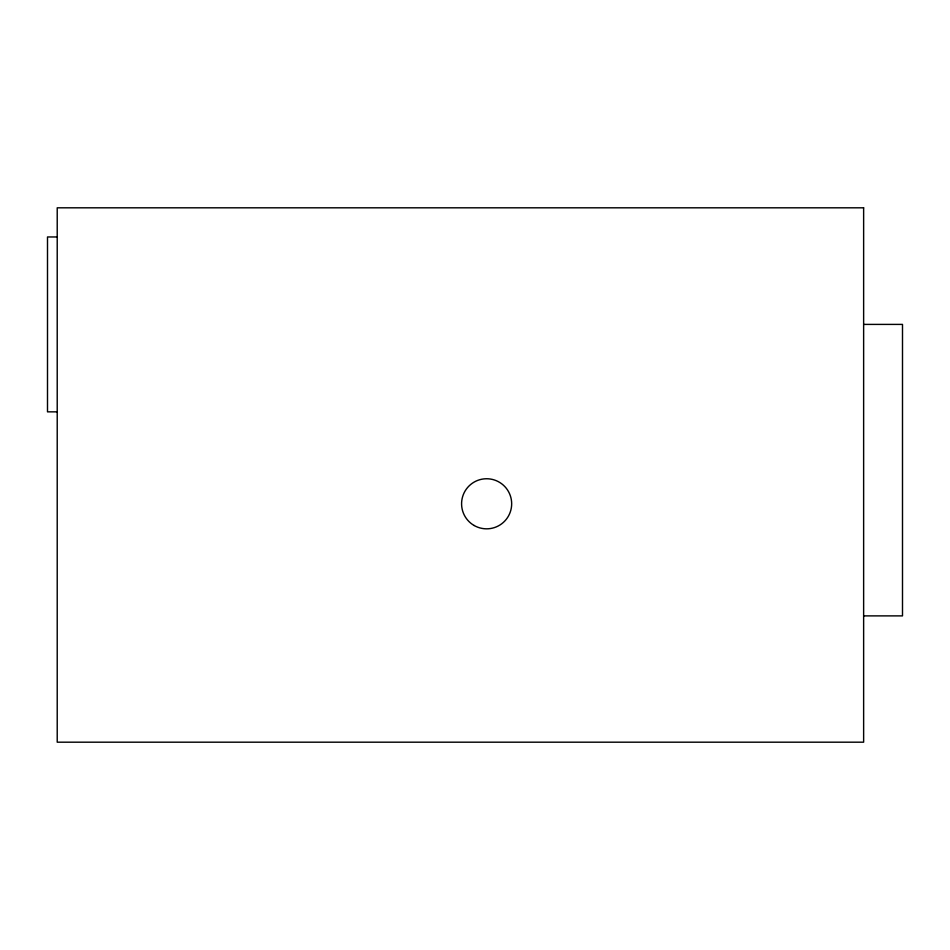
<?xml version="1.0" encoding="UTF-8"?>
<svg xmlns="http://www.w3.org/2000/svg" width="950" height="950" viewBox="0 0 950 950"><rect width="100%" height="100%" fill="white"/><g stroke="black" fill="none" stroke-linecap="round" stroke-linejoin="round"><path stroke-width="1.43" d="M57.214 236.966L47.5 236.966L47.5 411.849L57.214 411.849M863.633 324.401L902.5 324.401L902.5 615.885L863.633 615.885M863.633 207.812L57.214 207.812L57.214 742.188L863.633 742.188L863.633 207.812M474.109 525.481A25.044 25.044 0 0 0 511.67 503.785A25.044 25.044 0 0 0 474.109 482.101A25.044 25.044 0 0 0 474.109 525.481"/></g></svg>
